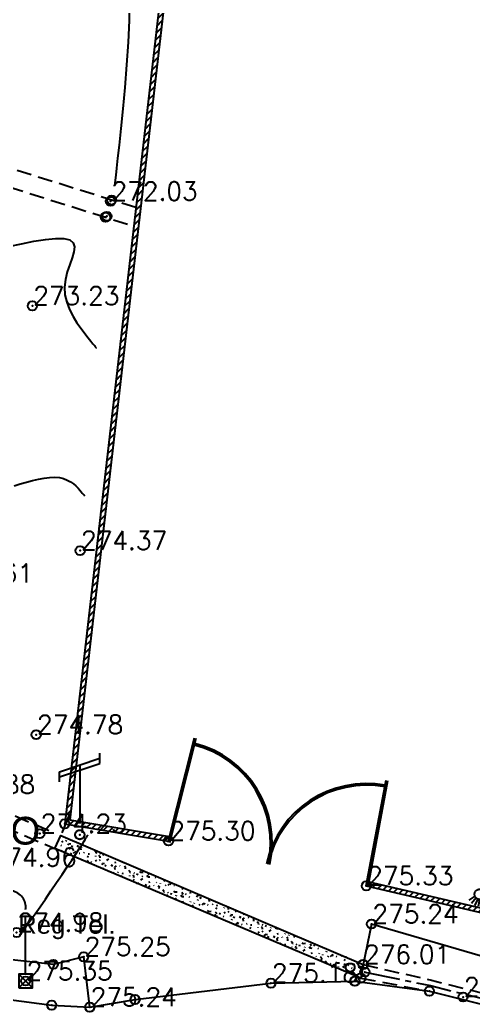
# Model space of a CAD drawing. Header units: millimetres. Extents: x 524954 to 526204, y 9523489 to 9524010.
# Drawn here: x 525439.6 to 525464.2, y 9523687.9 to 9523741.4 of the extents above; entities that cross this region are included whole.
import ezdxf

# ---------------------------------------------------------------- set-up
doc = ezdxf.new("R2010")
doc.units = ezdxf.units.MM
doc.header["$PDMODE"] = 32
doc.header["$PDSIZE"] = 0.5
doc.linetypes.add('AXES2', pattern=[28.575, 19.05, -3.175, 3.175, -3.175])
doc.linetypes.add('CACHE2', pattern=[4.7625, 3.175, -1.5875])
for name, color, linetype in [('Bord_Route_Existante', 6, 'Continuous'), ('Caniveau', 5, 'CACHE2'), ('Cloture', 7, 'Continuous'), ('CN_01_00', 3, 'Continuous'), ('CN_02_00', 4, 'Continuous'), ('CN_05_00', 6, 'Continuous'), ('Murs', 1, 'Continuous'), ('Réseau_Electrique', 1, 'CACHE2'), ('TopoAlt', 3, 'Continuous'), ('TOPOJIS', 7, 'Continuous'), ('Toponomie', 7, 'CACHE2')]:
    doc.layers.add(name, color=color, linetype=linetype)
doc.layers.add('Bord_Route_Existante_POLY3D', color=6, linetype='Continuous', plot=False)
doc.layers.add('Trottoir', color=7, linetype='Continuous', true_color=0xff6666)
doc.styles.add('Simplex 1.0', font='Simplex.shx', dxfattribs={"width": 0.99, "height": 1})
doc.styles.get("Standard").update_dxf_attribs({"font": 'arial.ttf'})

# ---------------------------------------------------------------- blocks, each defined once
blk = doc.blocks.new('TCPOINT M')
at = {"color": 0}
blk.add_point((0, 0), dxfattribs=at)
at = {"layer": 'TopoAlt', "style": 'Simplex 1.0', "width": 0.99}
blk.add_attdef('ALT', (0.15, 0.15), '', height=1, dxfattribs=at)
blk = doc.blocks.new('e004')
at = {"color": 0}
blk.add_line((0, 3.777478), (0, 0.25), dxfattribs=at)
for points in [[(-1.096503, 3.137365), (-1.096503, 3.412949), (1.096503, 4.142007), (1.096503, 4.417591)], [(-1.096503, 2.861781), (-1.096503, 3.137365), (1.096503, 3.866423), (1.096503, 4.142007)]]:
    blk.add_lwpolyline(points, dxfattribs=at)
blk.add_circle((0, 0), 0.25, dxfattribs=at)
blk = doc.blocks.new('l006')
at = {"color": 0, "linetype": 'Continuous'}
for p, q in [((-0.374983, 0.374983), (0.374983, -0.374983)), ((0.374983, 0.374983), (-0.374983, -0.374983))]:
    blk.add_line(p, q, dxfattribs=at)
at = {"color": 0}
for points in [[(-2.13811, 3.780655), (-2.462092, 3.556373)], [(0, 0.374983), (0, 3.874983)], [(-2.076053, 3.680811), (-2.327604, 3.38372)], [(-1.982361, 3.616916), (-2.1506, 3.266515)], [(-1.881771, 3.595557), (-1.952051, 3.211468)], [(-1.751571, 3.624204), (-1.711147, 3.227417)]]:
    blk.add_lwpolyline(points, dxfattribs=at)
at = {"color": 0, "linetype": 'Continuous'}
blk.add_lwpolyline([(-0.374983, -0.374983), (0.374983, -0.374983), (0.374983, 0.374983), (-0.374983, 0.374983)], close=True, dxfattribs=at)
at = {"color": 0}
blk.add_circle((-1.875, 3.874983), 0.279508, dxfattribs=at)
blk.add_arc((-0.875, 3.999983), 0.883883, 351.869898, 171.869898, dxfattribs=at)

msp = doc.modelspace()

# ---------------------------------------------------------------- hatches: boundary and pattern name
at = {"layer": 'Caniveau', "linetype": 'ByBlock', "ltscale": 0.25}
h = msp.add_hatch(dxfattribs=at)
h.set_pattern_fill('HAIE', color=256, scale=1.5, angle=15, style=0)
h.set_pattern_definition([(124.29004622, (1.014315, 0.277555), (-15.293218087377, 22.30173716473923), [0.0905085, -31.69392165]), (176.565051177, (0.2734, 1.4903), (-1.448888739435, -0.388228567652), [0.094695, -4.64872149026]), (121.927513064, (0.17885, 1.496014), (-10.8425263371845, 17.28263934204195), [0.10269, -35.95975584045]), (126.250505507, (0.631744, 0.169275), (-4.8389203171242, 6.4679865618761), [0.1297425, -28.8400693737]), (43.4429286244, (0.21172, 0.96068), (13.6084047277852, 12.96384668075138), [0.11664, -40.82539219185]), (98.6598082541, (0.22912, 0.84592), (-0.3882285676543, 1.448888739434), [0.11607, -13.4670077072]), (43.0724869359, (0.83904, 1.70824), (16.1179536390994, 15.18919255559585), [0.0726255, -25.4273745]), (84.4439547804, (1.2538, 0.40807), (0.2842030364745, 4.7348947859612), [0.07305, -12.74295561798]), (137.905242923, (1.256676, 0.479656), (-4.0624631818282, 3.57020908299136), [0.086475, -30.28621009695]), (150, (1.2926, 0.6264), (-1.44888873943, -0.38822856765), [0.0544155, -2.06690484356]), (171.250505507, (1.131025, 1.543215), (-25.89981980446587, 3.93056409362894), [0.116805, -40.85269585125]), (60, (0.9734, 1.4876), (-0.38822856765, 1.44888873943), [0.084633, -2.03668734356]), (63.3664606634, (1.04099, 1.2846), (7.0363926348268, 14.3087098890701), [0.05142, -18.0109718682]), (49.6951535312, (1.11781, 1.03094), (11.7712874207194, 14.02450685250895), [0.067575, -23.6495074512]), (143.290163192, (0.422714, 1.609965), (-7.7366977959753, 5.69152942658283), [0.06918, -36.2419753107]), (87.2553283749, (0.785944, 0.848996), (1.60119268767716, 34.5931522410971), [0.11217, -39.2610442452]), (130.346175942, (0.79134, 0.96101), (-2.2253458747472, 2.50954891121583), [0.08988, -31.4458140624]), (130.016893478, (1.06139, 0.69732), (-2.2253458747352, 2.5095489112154), [0.13194, -24.6974780358]), (56.1859251657, (1.03597, 0.65945), (1.060660171784, 1.837117307093), [0.045405, -15.89981371905]), (78.434948823, (1.0232, 0.49226), (-0.388228567653, 1.448888739434), [0.0286695, -3.32543246625]), (146.185925166, (0.63713, 0.44636), (-1.8371173070985, 1.0606601717743), [0.090855, -15.85436371905]), (174.44395478, (0.67993, 0.61705), (-4.7348947859592, 0.2842030365075), [0.073053, -12.74295261798]), (34.7988763545, (0.392334, 0.69927), (14.38486186310108, 10.06606920187948), [0.050085, -39.8059057668]), (131.565051177, (0.5082, 1.0268), (-1.837117307086, 1.060660171782), [0.0286695, -3.32543246625]), (60, (0.6443, 1.196), (-0.38822856765, 1.44888873943), [0.0362775, -2.08504284356]), (71.309932474, (0.8487, 1.12684), (0.672431604126, 3.28600604652), [0.0308685, -5.3774584132]), (146.185925166, (0.60991, 1.45669), (-1.8371173070985, 1.0606601717743), [0.045465, -15.89975371905]), (15, (0.216, 1.2225), (-0.38822856765, 1.44888873943), [0.075, -1.425]), (161.309932474, (0.03296, 0.1739), (-3.28600604652, 0.672431604126), [0.092355, -5.3159719132]), (158.130102354, (-0.01632, 0.7048), (-5.123123353604, 1.73309177592), [0.106836, -7.393164]), (51.3843518158, (-0.178414, 0.66585), (4.63086925477394, 5.8995804889095), [0.1008255, -35.3004456636]), (151.73570459, (-0.18076, 0.988105), (-29.0056483458238, 15.52167400838734), [0.099864, -34.91798859]), (40.7099537808, (-0.21255, 1.33803), (2.5095489112126, 2.2253458747396), [0.13764, -44.81233219125]), (142.405356631, (0.18647, 0.29455), (-19.53585877371486, 14.9532679362278), [0.0915, -32.0099018385]), (60, (0.2564, 0.0833), (-0.38822856765, 1.44888873943), [0.0423165, -2.07900384355]), (168.434948823, (0.15775, 0.6497), (-1.448888739433, -0.388228567656), [0.0381525, -3.31594946625]), (182.471192291, (0.30467, 0.29967), (-7.632672264823, -0.492254098855), [0.11832, -13.71099668593]), (60, (0.0374, 1.0194), (-0.38822856765, 1.44888873943), [0.1060665, -2.01525384356])])
h.paths.add_polyline_path([(525441.546, 9523696.558), (525457.897, 9523689.63), (525458.222, 9523690.29), (525441.842, 9523697.279)])
at = {"layer": 'Murs'}
h = msp.add_hatch(dxfattribs=at)
h.set_pattern_fill('_U', color=256, scale=0.25, angle=45, style=0, pattern_type=0)
h.set_pattern_definition([(45, (0, 0), (-0.1767766952966, 0.1767766952966), [])])
h.paths.add_polyline_path([(525522.555, 9523687.796), (525522.639, 9523687.56), (525524.417, 9523688.127), (525534.444, 9523697.48), (525538.88, 9523701.582), (525556.931, 9523721.969), (525565.292, 9523745.035), (525568.286, 9523770.89), (525545.427, 9523933.532), (525528.838, 9523924.181), (525528.961, 9523923.963), (525545.231, 9523933.134), (525568.034, 9523770.886), (525565.047, 9523745.093), (525556.712, 9523722.099), (525538.701, 9523701.757), (525534.274, 9523697.663), (525524.287, 9523688.348)])
edge = h.paths.add_edge_path()
edge.add_arc((525513.309, 9523684.532), 4.988, 18.2796, 21.1532)
edge.add_line((525517.961, 9523686.332), (525517.818, 9523686.286))
edge.add_arc((525522.648, 9523687.534), 4.988, 194.4849, 197.358)
edge.add_line((525517.887, 9523686.046), (525518.045, 9523686.096))
h.paths.add_polyline_path([(525458.446, 9523694.792), (525458.399, 9523694.546), (525477.143, 9523690.173), (525481.933, 9523689.115), (525509.622, 9523683.346), (525511.515, 9523684.015), (525513.294, 9523684.582), (525513.225, 9523684.822), (525511.436, 9523684.252), (525509.605, 9523683.605), (525481.985, 9523689.36), (525477.198, 9523690.416), (525458.455, 9523694.789)])
h.paths.add_polyline_path([(525447.773, 9523696.954), (525447.834, 9523697.197), (525447.731, 9523697.22), (525442.338, 9523698.118), (525447.975, 9523746.854), (525452.972, 9523788.945), (525457.062, 9523821.504), (525456.814, 9523821.536), (525452.724, 9523788.976), (525447.727, 9523746.883), (525442.062, 9523697.91), (525447.683, 9523696.975)])

# ---------------------------------------------------------------- linework, layer by layer
at = {"layer": 'Bord_Route_Existante', "flags": 128}
msp.add_lwpolyline([(525346.028, 9523732.316), (525354.526, 9523727.648), (525363.335, 9523722.699), (525371.321, 9523718.172), (525376.652, 9523715.38), (525382.142, 9523712.183), (525395.856, 9523704.828), (525395.856, 9523704.828), (525401.71, 9523701.801), (525409.985, 9523697.903), (525415.84, 9523695.278), (525430.215, 9523690), (525436.684, 9523688.694), (525441.356, 9523688.089), (525443.417, 9523687.982), (525445.872, 9523688.393), (525453.234, 9523689.279), (525457.776, 9523689.385), (525461.814, 9523688.848), (525465.727, 9523687.872)], dxfattribs=at)
at = {"layer": 'Bord_Route_Existante_POLY3D'}
msp.add_polyline3d([(525346.028, 9523732.316, 275.46), (525354.526, 9523727.648, 275.47), (525363.335, 9523722.699, 275.37), (525367, 9523720.706, 275.53), (525371.321, 9523718.172, 275.27), (525376.652, 9523715.38, 275.35), (525382.142, 9523712.183, 275.29), (525395.856, 9523704.828, 275.12), (525401.71, 9523701.801, 275.14), (525409.985, 9523697.903, 275.09), (525415.84, 9523695.278, 275.11), (525429.83, 9523690.162, 275.22), (525430.215, 9523690, 275.11), (525436.684, 9523688.694, 275.19), (525441.356, 9523688.089, 275.23), (525443.417, 9523687.982, 275.24), (525445.872, 9523688.393, 275.25), (525453.234, 9523689.279, 275.18), (525457.776, 9523689.385, 275.17), (525461.814, 9523688.848, 275.18), (525465.727, 9523687.872, 275.24)], dxfattribs=at)
at = {"layer": 'Caniveau', "ltscale": 0.25, "flags": 128}
for points in [[(525445.921, 9523731.271), (525429.352, 9523736.444)], [(525428.807, 9523735.602), (525445.768, 9523730.284)], [(525399.312, 9523719.279), (525401.378, 9523718.265), (525411.902, 9523719.59), (525412.827, 9523719.669), (525425.042, 9523714.005), (525427.205, 9523711.212), (525431.084, 9523706.232), (525436.322, 9523699.997), (525436.838, 9523699.446), (525438.528, 9523698.693), (525441.418, 9523697.459)], [(525398.471, 9523717.204), (525401.362, 9523717.523), (525412.641, 9523718.932), (525424.455, 9523713.369), (525426.614, 9523710.722), (525430.495, 9523705.754), (525435.745, 9523699.498), (525436.337, 9523698.799), (525441.525, 9523696.567)], [(525458.222, 9523690.29), (525461.927, 9523689.438), (525465.951, 9523688.435), (525467.734, 9523687.431), (525470.229, 9523686.084), (525474.372, 9523683.183), (525474.372, 9523683.183), (525475.591, 9523682.123)], [(525458.099, 9523689.545), (525461.814, 9523688.848)]]:
    msp.add_lwpolyline(points, dxfattribs=at)
at = {"layer": 'Caniveau', "linetype": 'ByBlock', "ltscale": 0.25, "flags": 128}
msp.add_lwpolyline([(525458.099, 9523689.545), (525441.525, 9523696.567), (525441.842, 9523697.279), (525458.222, 9523690.29), (525458.099, 9523689.545)], dxfattribs=at)
at = {"layer": 'Caniveau', "color": 4, "linetype": 'AXES2', "ltscale": 0.1, "flags": 128}
msp.add_lwpolyline([(525458.323, 9523689.881), (525461.87, 9523689.143), (525465.839, 9523688.154), (525467.589, 9523687.168), (525470.067, 9523685.831), (525474.113, 9523682.765), (525478.924, 9523678.025), (525481.708, 9523674.641), (525482.183, 9523674.198), (525482.665, 9523673.897), (525483.238, 9523673.716), (525492.085, 9523672.197), (525493.338, 9523672.176), (525495.172, 9523672.396)], dxfattribs=at)
at = {"layer": 'Cloture', "flags": 128}
for points in [[(525456.814, 9523821.536), (525452.724, 9523788.976), (525447.727, 9523746.883), (525442.062, 9523697.91), (525447.683, 9523696.975), (525447.773, 9523696.954)], [(525457.062, 9523821.504), (525452.972, 9523788.945), (525447.975, 9523746.854), (525442.338, 9523698.118), (525447.731, 9523697.22), (525447.834, 9523697.197)], [(525447.667, 9523696.909), (525449.086, 9523702.56)], [(525447.756, 9523696.886), (525449.176, 9523702.537)], [(525458.399, 9523694.546), (525459.481, 9523700.271)], [(525458.49, 9523694.529), (525459.572, 9523700.254)], [(525458.446, 9523694.792), (525458.455, 9523694.789), (525477.198, 9523690.416), (525477.204, 9523690.415)], [(525458.399, 9523694.546), (525477.143, 9523690.173)]]:
    msp.add_lwpolyline(points, dxfattribs=at)
at = {"layer": 'Cloture'}
for centre, radius, start, end in [((525447.756, 9523696.886), 5.541, 347.5982, 75.8957), ((525447.756, 9523696.886), 5.449, 347.5982, 75.8957), ((525458.399, 9523694.546), 5.541, 79.3006, 167.5982), ((525458.399, 9523694.546), 5.449, 79.3006, 167.5982)]:
    msp.add_arc(centre, radius, start, end, dxfattribs=at)
at = {"layer": 'CN_01_00', "elevation": 273, "flags": 128}
for points in [[(525445.566, 9523742.504), (525445.552, 9523741.412), (525445.499, 9523740.228), (525445.417, 9523739.003), (525445.316, 9523737.784), (525445.207, 9523736.621), (525445.099, 9523735.564), (525445.002, 9523734.659), (525444.925, 9523733.946), (525444.867, 9523733.409), (525444.826, 9523733.025), (525444.798, 9523732.767), (525444.781, 9523732.611), (525444.773, 9523732.531), (525444.77, 9523732.501), (525444.769, 9523732.497)], [(525439.019, 9523729.165), (525439.717, 9523729.32), (525440.391, 9523729.452), (525441.016, 9523729.549), (525441.567, 9523729.601), (525442.017, 9523729.596), (525442.341, 9523729.524), (525442.523, 9523729.375), (525442.584, 9523729.157), (525442.552, 9523728.881), (525442.458, 9523728.556), (525442.331, 9523728.192), (525442.2, 9523727.8), (525442.095, 9523727.39), (525442.046, 9523726.972), (525442.075, 9523726.556), (525442.173, 9523726.148), (525442.325, 9523725.755), (525442.514, 9523725.382), (525442.726, 9523725.036), (525442.944, 9523724.723), (525443.152, 9523724.449), (525443.334, 9523724.22), (525443.479, 9523724.04), (525443.588, 9523723.905), (525443.667, 9523723.808), (525443.719, 9523723.743), (525443.751, 9523723.703), (525443.767, 9523723.683), (525443.773, 9523723.675), (525443.774, 9523723.674)]]:
    msp.add_lwpolyline(points, dxfattribs=at)
at = {"layer": 'CN_02_00', "elevation": 274, "flags": 128}
msp.add_lwpolyline([(525439.318, 9523716.211), (525439.652, 9523716.316), (525439.985, 9523716.414), (525440.315, 9523716.501), (525440.637, 9523716.574), (525440.948, 9523716.63), (525441.243, 9523716.664), (525441.519, 9523716.672), (525441.772, 9523716.652), (525442, 9523716.6), (525442.202, 9523716.523), (525442.381, 9523716.426), (525442.536, 9523716.317), (525442.67, 9523716.202), (525442.783, 9523716.087), (525442.877, 9523715.98), (525442.953, 9523715.887), (525443.012, 9523715.813), (525443.056, 9523715.758), (525443.088, 9523715.719), (525443.11, 9523715.692), (525443.123, 9523715.676), (525443.129, 9523715.668), (525443.132, 9523715.665), (525443.132, 9523715.664)], dxfattribs=at)
at = {"layer": 'CN_05_00', "elevation": 275, "flags": 128}
msp.add_lwpolyline([(525439.606, 9523691.876), (525439.647, 9523691.931), (525439.704, 9523692.004), (525439.785, 9523692.107), (525439.895, 9523692.251), (525440.04, 9523692.446), (525440.226, 9523692.704), (525440.456, 9523693.03), (525440.723, 9523693.413), (525441.013, 9523693.834), (525441.317, 9523694.279), (525441.623, 9523694.728), (525441.919, 9523695.166), (525442.195, 9523695.576), (525442.439, 9523695.939), (525442.642, 9523696.244), (525442.807, 9523696.493), (525442.938, 9523696.692), (525443.04, 9523696.848), (525443.116, 9523696.968), (525443.173, 9523697.057), (525443.214, 9523697.123), (525443.244, 9523697.172), (525443.267, 9523697.209), (525443.284, 9523697.237), (525443.296, 9523697.257), (525443.304, 9523697.27), (525443.309, 9523697.278), (525443.312, 9523697.283), (525443.313, 9523697.284), (525443.313, 9523697.284)], dxfattribs=at)
at = {"layer": 'Trottoir', "flags": 128}
for points in [[(525443.417, 9523687.982), (525443.089, 9523690.708), (525441.447, 9523690.297), (525438.393, 9523690.636), (525435.464, 9523691.114), (525430.828, 9523692.118)], [(525466.417, 9523690.216), (525458.68, 9523692.48), (525458.226, 9523690.288)]]:
    msp.add_lwpolyline(points, dxfattribs=at)

# ---------------------------------------------------------------- block references
at = {"layer": 'Réseau_Electrique'}
for name, p in [('e004', (525442.876, 9523697.315)), ('l006', (525466.417, 9523690.216, 276.42)), ('l006', (525439.944, 9523689.393, 276.42))]:
    msp.add_blockref(name, p, dxfattribs=at)
at = {"layer": 'TOPOJIS'}
ref = msp.add_blockref('TCPOINT M', (525444.545, 9523731.615, 272.03), dxfattribs=at)
ref.add_attrib('ALT', '272.03', (525444.595, 9523731.665, 272.03), dxfattribs={"layer": 'TopoAlt', "height": 1, "style": 'Simplex 1.0', "width": 0.99})
for p in [(525444.602, 9523731.683, 272.97), (525444.272, 9523730.753, 272.98), (525444.345, 9523730.804, 272.11), (525442.062, 9523697.91, 275.02), (525442.876, 9523697.315, 274.97), (525441.447, 9523690.297, 275.36), (525458.323, 9523689.881, 274.4), (525457.776, 9523689.385, 275.17), (525458.099, 9523689.545, 276.01), (525461.814, 9523688.848, 275.18), (525441.356, 9523688.089, 275.23), (525445.872, 9523688.393, 275.25)]:
    msp.add_blockref('TCPOINT M', p, dxfattribs=at)
ref = msp.add_blockref('TCPOINT M', (525440.309, 9523725.951, 273.23), dxfattribs=at)
ref.add_attrib('ALT', '273.23', (525440.359, 9523726.001, 273.23), dxfattribs={"layer": 'TopoAlt', "height": 1, "style": 'Simplex 1.0', "width": 0.99})
ref = msp.add_blockref('TCPOINT M', (525442.895, 9523712.7, 274.37), dxfattribs=at)
ref.add_attrib('ALT', '274.37', (525442.945, 9523712.75, 274.37), dxfattribs={"layer": 'TopoAlt', "height": 1, "style": 'Simplex 1.0', "width": 0.99})
ref = msp.add_blockref('TCPOINT M', (525435.641, 9523710.931, 274.61), dxfattribs=at)
ref.add_attrib('ALT', '274.61', (525435.691, 9523710.981, 274.61), dxfattribs={"layer": 'TopoAlt', "height": 1, "style": 'Simplex 1.0', "width": 0.99})
ref = msp.add_blockref('TCPOINT M', (525440.514, 9523702.732, 274.78), dxfattribs=at)
ref.add_attrib('ALT', '274.78', (525440.564, 9523702.782, 274.78), dxfattribs={"layer": 'TopoAlt', "height": 1, "style": 'Simplex 1.0', "width": 0.99})
ref = msp.add_blockref('TCPOINT M', (525435.745, 9523699.498, 274.88), dxfattribs=at)
ref.add_attrib('ALT', '274.88', (525435.795, 9523699.548, 274.88), dxfattribs={"layer": 'TopoAlt', "height": 1, "style": 'Simplex 1.0', "width": 0.99})
ref = msp.add_blockref('TCPOINT M', (525440.709, 9523697.375, 274.23), dxfattribs=at)
ref.add_attrib('ALT', '274.23', (525440.759, 9523697.425, 274.23), dxfattribs={"layer": 'TopoAlt', "height": 1, "style": 'Simplex 1.0', "width": 0.99})
ref = msp.add_blockref('TCPOINT M', (525447.683, 9523696.975, 275.3), dxfattribs=at)
ref.add_attrib('ALT', '275.30', (525447.733, 9523697.025, 275.3), dxfattribs={"layer": 'TopoAlt', "height": 1, "style": 'Simplex 1.0', "width": 0.99})
ref = msp.add_blockref('TCPOINT M', (525438, 9523695.543, 274.96), dxfattribs=at)
ref.add_attrib('ALT', '274.96', (525438.05, 9523695.593, 274.96), dxfattribs={"layer": 'TopoAlt', "height": 1, "style": 'Simplex 1.0', "width": 0.99})
ref = msp.add_blockref('TCPOINT M', (525458.399, 9523694.546, 275.33), dxfattribs=at)
ref.add_attrib('ALT', '275.33', (525458.449, 9523694.596, 275.33), dxfattribs={"layer": 'TopoAlt', "height": 1, "style": 'Simplex 1.0', "width": 0.99})
ref = msp.add_blockref('TCPOINT M', (525458.68, 9523692.48, 275.24), dxfattribs=at)
ref.add_attrib('ALT', '275.24', (525458.73, 9523692.53, 275.24), dxfattribs={"layer": 'TopoAlt', "height": 1, "style": 'Simplex 1.0', "width": 0.99})
ref = msp.add_blockref('TCPOINT M', (525439.455, 9523692.019, 274.98), dxfattribs=at)
ref.add_attrib('ALT', '274.98', (525439.505, 9523692.069, 274.98), dxfattribs={"layer": 'TopoAlt', "height": 1, "style": 'Simplex 1.0', "width": 0.99})
ref = msp.add_blockref('TCPOINT M', (525443.089, 9523690.708, 275.25), dxfattribs=at)
ref.add_attrib('ALT', '275.25', (525443.139, 9523690.758, 275.25), dxfattribs={"layer": 'TopoAlt', "height": 1, "style": 'Simplex 1.0', "width": 0.99})
ref = msp.add_blockref('TCPOINT M', (525458.226, 9523690.288, 276.01), dxfattribs=at)
ref.add_attrib('ALT', '276.01', (525458.276, 9523690.338, 276.01), dxfattribs={"layer": 'TopoAlt', "height": 1, "style": 'Simplex 1.0', "width": 0.99})
ref = msp.add_blockref('TCPOINT M', (525439.944, 9523689.393, 275.35), dxfattribs=at)
ref.add_attrib('ALT', '275.35', (525439.994, 9523689.443, 275.35), dxfattribs={"layer": 'TopoAlt', "height": 1, "style": 'Simplex 1.0', "width": 0.99})
ref = msp.add_blockref('TCPOINT M', (525453.234, 9523689.279, 275.18), dxfattribs=at)
ref.add_attrib('ALT', '275.18', (525453.284, 9523689.329, 275.18), dxfattribs={"layer": 'TopoAlt', "height": 1, "style": 'Simplex 1.0', "width": 0.99})
ref = msp.add_blockref('TCPOINT M', (525463.637, 9523688.526, 275.19), dxfattribs=at)
ref.add_attrib('ALT', '275.19', (525463.687, 9523688.576, 275.19), dxfattribs={"layer": 'TopoAlt', "height": 1, "style": 'Simplex 1.0', "width": 0.99})
ref = msp.add_blockref('TCPOINT M', (525443.417, 9523687.982, 275.24), dxfattribs=at)
ref.add_attrib('ALT', '275.24', (525443.467, 9523688.032, 275.24), dxfattribs={"layer": 'TopoAlt', "height": 1, "style": 'Simplex 1.0', "width": 0.99})

# ---------------------------------------------------------------- texts
at = {"layer": 'Toponomie', "width": 42.68298, "attachment_point": 1}
for s, insert, char_height in [('COGELO', (525431.777, 9523698.284), 1.5), ('Reg Tel.', (525439.537, 9523692.955), 1)]:
    msp.add_mtext(s, dxfattribs=dict(at, insert=insert, char_height=char_height))

doc.saveas('drawing.dxf')
